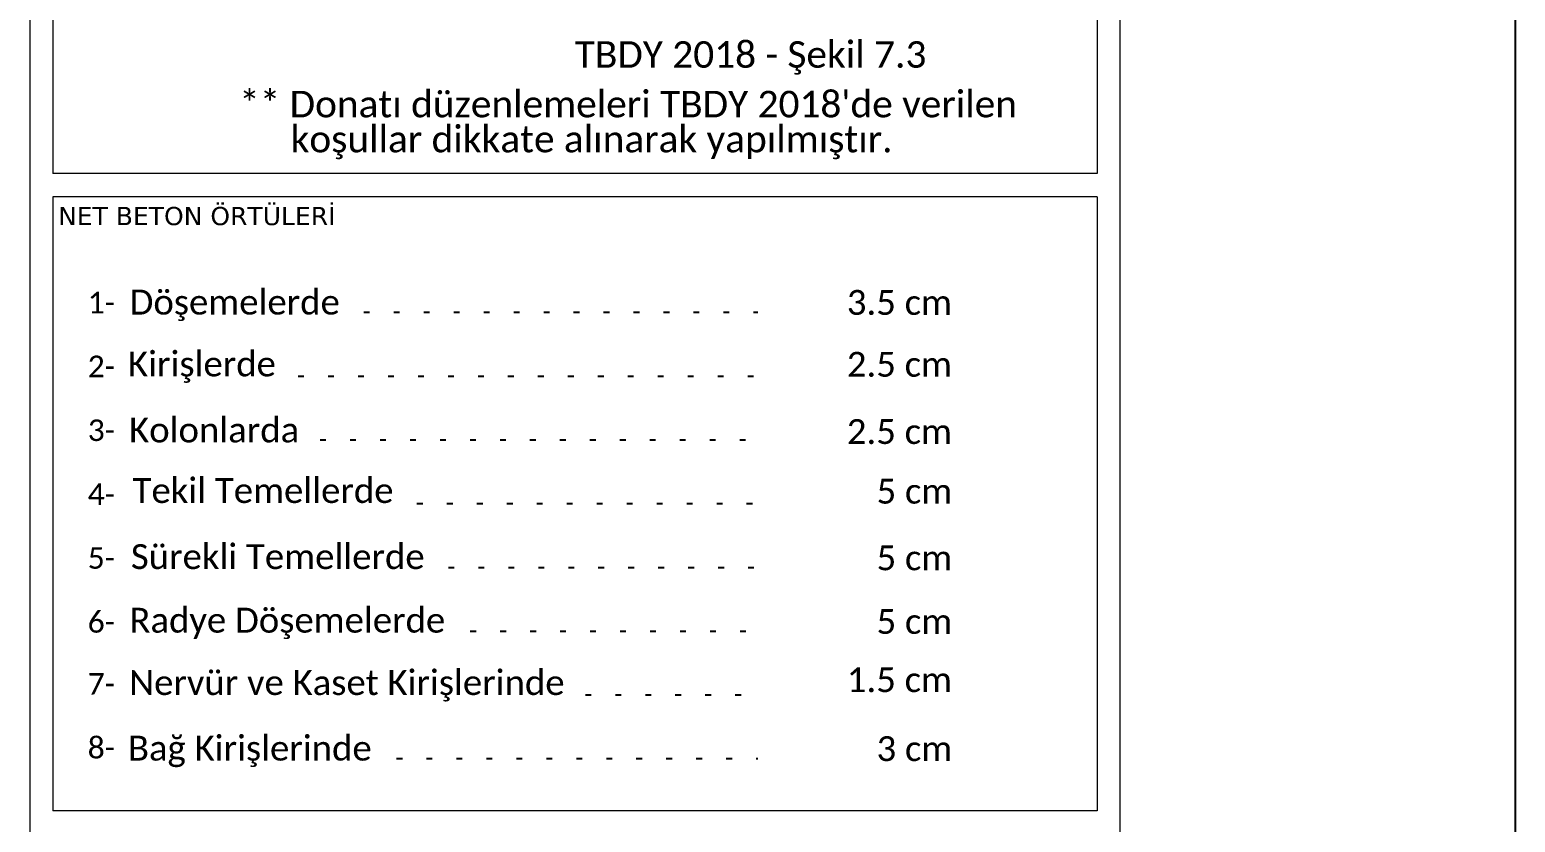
# Model space of a CAD drawing. Header units: millimetres. Extents: x 2232 to 85269, y -3593 to 5869.
# Drawn here: x 55197.1 to 55581.2, y -1154.8 to -949.9 of the extents above; entities that cross this region are included whole.
import ezdxf

# ---------------------------------------------------------------- set-up
doc = ezdxf.new("R2010")
doc.units = ezdxf.units.MM
doc.linetypes.add('DOT4', pattern=[7.75, 1.5, -6.25])
doc.layers.add('Standart', color=7, linetype='Continuous')
doc.styles.add('calibri_1_18', font='calibri.ttf', dxfattribs={"height": 0.2})
doc.styles.add('verdana_1_18', font='verdana.ttf', dxfattribs={"height": 0.2})

msp = doc.modelspace()

# ---------------------------------------------------------------- linework, layer by layer
msp.add_line((55581.24, 906.6), (55581.24, -3593.4))
at = {"layer": 'Standart', "color": 250, "linetype": 'Continuous', "lineweight": 5}
for points in [[(55197.1, 29.55), (55197.1, -1814.88)], [(55479.1, -1814.88), (55479.1, 29.55)], [(55203.1, -576.61), (55203.1, -987.08)], [(55473.1, -576.61), (55473.1, -987.08)], [(55473.1, -987.08), (55203.1, -987.08)], [(55203.1, -993.08), (55203.1, -1151.8)], [(55473.1, -993.08), (55203.1, -993.08)], [(55473.1, -993.08), (55473.1, -1151.8)], [(55473.1, -1151.8), (55203.1, -1151.8)]]:
    msp.add_lwpolyline(points, dxfattribs=at)
at = {"layer": 'Standart', "color": 8, "linetype": 'DOT4', "lineweight": -3}
for points in [[(55283.5, -1022.92), (55385.34, -1022.92)], [(55266.52, -1039.41), (55385.34, -1039.41)], [(55272.21, -1055.9), (55385.34, -1055.9)], [(55297.24, -1072.39), (55385.34, -1072.39)], [(55305.38, -1088.88), (55385.34, -1088.88)], [(55311.02, -1105.37), (55385.34, -1105.37)], [(55340.79, -1121.86), (55385.34, -1121.86)], [(55291.96, -1138.34), (55385.34, -1138.34)]]:
    msp.add_lwpolyline(points, dxfattribs=at)

# ---------------------------------------------------------------- texts
at = {"layer": 'Standart', "color": 254, "linetype": 'Continuous', "lineweight": -3, "style": 'calibri_1_18'}
for s, height, p in [(' TBDY 2018 - Şekil 7.3', 6.8571, (55335.62, -959.69)), ("** Donatı düzenlemeleri TBDY 2018'de verilen ", 6.8571, (55251.26, -972.52)), ('koşullar dikkate alınarak yapılmıştır.', 6.8571, (55264.56, -981.57)), ('Kirişlerde', 6.429, (55222.51, -1039.5)), ('2.5 cm', 6.429, (55408.39, -1039.59)), ('Kolonlarda', 6.429, (55222.79, -1056.57)), ('2.5 cm', 6.429, (55408.39, -1056.98)), ('Tekil Temellerde', 6.4286, (55223.7, -1072.24)), ('5 cm', 6.429, (55416.08, -1072.4)), ('Sürekli Temellerde', 6.4286, (55223.27, -1089.32)), ('5 cm', 6.429, (55416.08, -1089.63)), ('5 cm', 6.429, (55416.08, -1106.08)), ('Nervür ve Kaset Kirişlerinde', 6.4286, (55222.8, -1121.89))]:
    msp.add_text(s, height=height, dxfattribs=at).set_placement(p)
at = {"layer": 'Standart', "color": 1, "linetype": 'Continuous', "lineweight": 5, "style": 'verdana_1_18'}
msp.add_text('NET BETON ÖRTÜLERİ', height=4.7143, dxfattribs=at).set_placement((55204.43, -1000.39))
at = {"layer": 'Standart', "color": 254, "linetype": 'Continuous', "lineweight": 5, "style": 'calibri_1_18'}
for s, height, p in [('1-', 5.571, (55212.1, -1023.18)), ('Döşemelerde', 6.4286, (55222.92, -1023.51)), ('3.5 cm', 6.429, (55408.39, -1023.59)), ('2-', 5.571, (55212.1, -1039.7)), ('3-', 5.571, (55212.1, -1056.21)), ('4-', 5.571, (55212.1, -1072.73)), ('5-', 5.571, (55212.1, -1089.24)), ('6-', 5.571, (55212.1, -1105.76)), ('Radye Döşemelerde', 6.4286, (55222.89, -1105.76)), ('7-', 5.571, (55212.1, -1121.76)), ('1.5 cm', 6.429, (55408.39, -1121.14)), ('8-', 5.571, (55212.1, -1138.28)), ('Bağ Kirişlerinde', 6.4286, (55222.49, -1138.84)), ('3 cm', 6.429, (55416.08, -1138.97))]:
    msp.add_text(s, height=height, dxfattribs=at).set_placement(p)

doc.saveas('drawing.dxf')
